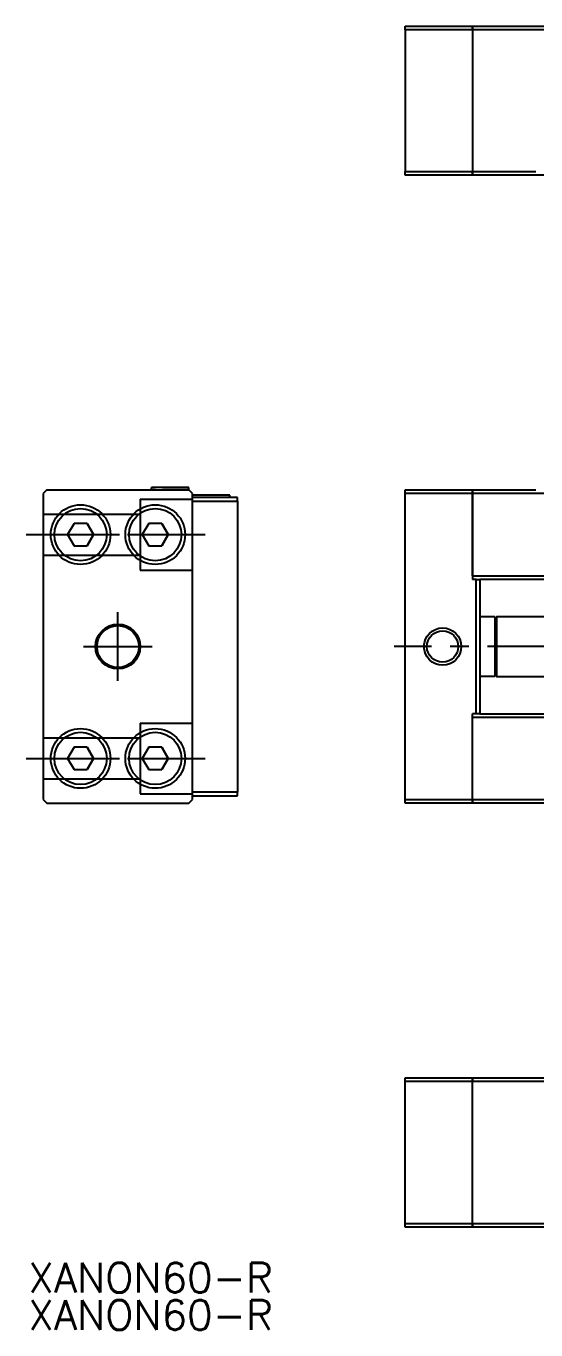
# Model space of a CAD drawing. Extents: x 15 to 442, y 13 to 190.
# Drawn here: x 14.7 to 83, y 13.2 to 188 of the extents above; entities that cross this region are included whole.
import ezdxf

# ---------------------------------------------------------------- set-up
doc = ezdxf.new("R2010")
doc.units = 0
doc.header["$LTSCALE"] = 10
doc.linetypes.add('CENTER', pattern=[2, 1.25, -0.25, 0.25, -0.25])
doc.linetypes.add('DASHED', pattern=[3.5, 2, -1.5])
doc.layers.get('0').update_dxf_attribs({"linetype": 'CONTINUOUS'})
doc.layers.add('CENTER', color=1, linetype='CENTER')
doc.styles.get("Standard").update_dxf_attribs({"font": 'txt.shx', "bigfont": '@extfont2.shx'})

msp = doc.modelspace()

# ---------------------------------------------------------------- linework, layer by layer
at = {"color": 7, "linetype": 'CONTINUOUS'}
for p, q in [((65.497011, 188), (74.497011, 188)), ((65.497011, 187.5), (65.497011, 188)), ((74.497011, 187.5), (65.497011, 187.5)), ((65.497011, 187.5), (65.497011, 168.5)), ((74.497011, 188), (74.497011, 187.5)), ((74.497011, 187.5), (74.497011, 188)), ((74.497011, 188), (181.497011, 188)), ((74.497011, 187.5), (74.497011, 185)), ((181.497011, 187.5), (74.497011, 187.5)), ((74.497011, 187.5), (74.497011, 168.5)), ((74.497011, 185), (74.497011, 181)), ((74.497011, 181), (74.497011, 175)), ((74.497011, 175), (74.497011, 171)), ((74.497011, 171), (74.497011, 168.5)), ((65.497011, 168.5), (74.497011, 168.5)), ((65.497011, 168), (65.497011, 168.5)), ((74.497011, 168), (65.497011, 168)), ((74.497011, 168.5), (74.497011, 168)), ((74.497011, 168), (74.497011, 168.5)), ((74.497011, 168.5), (82.987011, 168.5)), ((181.497011, 168), (74.497011, 168)), ((31.5, 126.125), (31.971875, 126.125)), ((36.5, 126.125), (31.5, 126.125)), ((31.5, 125.825), (31.5, 126.125)), ((32.022737, 126.125), (31.894792, 126.125)), ((31.894792, 126.125), (31.971819, 126.125)), ((32.0228, 126.125), (31.9, 126.125)), ((31.971817, 126.125), (31.9, 126.125)), ((31.9, 126.125), (32.022681, 126.125)), ((32.115234, 126.125), (31.9, 126.125)), ((31.9, 126.125), (32.019275, 126.125)), ((32.019312, 126.125), (31.9, 126.125)), ((31.9, 126.125), (32.019852, 126.125)), ((31.9, 126.125), (31.990262, 126.125)), ((31.9, 126.125), (31.989758, 126.125)), ((32.019312, 126.125), (31.9, 126.125)), ((31.9, 126.125), (31.989145, 126.125)), ((32.018048, 126.125), (31.9, 126.125)), ((31.903409, 126.125), (32.019023, 126.125)), ((32.019001, 126.125), (31.903409, 126.125)), ((31.903409, 126.125), (32.019023, 126.125)), ((32.019001, 126.125), (31.903409, 126.125)), ((31.903409, 126.125), (32.019023, 126.125)), ((32.019001, 126.125), (31.903409, 126.125)), ((31.903409, 126.125), (32.019023, 126.125)), ((32.019001, 126.125), (31.903409, 126.125)), ((31.903409, 126.125), (31.989467, 126.125)), ((32.017569, 126.125), (31.903409, 126.125)), ((31.903409, 126.125), (31.989467, 126.125)), ((32.017569, 126.125), (31.903409, 126.125)), ((31.903409, 126.125), (31.989467, 126.125)), ((32.019001, 126.125), (31.903409, 126.125)), ((31.906818, 126.125), (32.036329, 126.125)), ((33.1, 126.125), (31.906818, 126.125)), ((31.906818, 126.125), (32.01899, 126.125)), ((32.019039, 126.125), (31.906818, 126.125)), ((31.906818, 126.125), (32.01899, 126.125)), ((32.019039, 126.125), (31.906818, 126.125)), ((31.906818, 126.125), (31.986152, 126.125)), ((32.001154, 126.125), (31.906818, 126.125)), ((31.906818, 126.125), (31.986152, 126.125)), ((32.019131, 126.125), (31.906818, 126.125)), ((31.906818, 126.125), (31.986152, 126.125)), ((32.019039, 126.125), (31.906818, 126.125)), ((31.910227, 126.125), (32.022727, 126.125)), ((32.022727, 126.125), (31.910227, 126.125)), ((31.910227, 126.125), (32.022727, 126.125)), ((32.022727, 126.125), (31.910227, 126.125)), ((31.910227, 126.125), (31.971875, 126.125)), ((31.971875, 126.125), (31.910227, 126.125)), ((31.910227, 126.125), (31.971875, 126.125)), ((31.971875, 126.125), (31.910227, 126.125)), ((31.917045, 126.125), (32.022727, 126.125)), ((32.022727, 126.125), (31.917045, 126.125)), ((31.917045, 126.125), (31.971875, 126.125)), ((31.971875, 126.125), (31.917045, 126.125)), ((32.967072, 126.125), (32.974412, 126.125)), ((33.089773, 126.125), (32.969818, 126.125)), ((33.093181, 126.125), (32.970382, 126.125)), ((33.1, 126.125), (32.970401, 126.125)), ((33.1, 126.125), (32.970401, 126.125)), ((33.1, 126.125), (32.970401, 126.125)), ((33.1, 126.125), (32.970401, 126.125)), ((33.093182, 126.125), (32.970407, 126.125)), ((33.096591, 126.125), (32.970407, 126.125)), ((32.97396, 126.125), (32.970407, 126.125)), ((32.97396, 126.125), (32.970407, 126.125)), ((33.096591, 126.125), (32.970407, 126.125)), ((32.970443, 126.125), (33.096591, 126.125)), ((33.079545, 126.125), (32.970455, 126.125)), ((32.970455, 126.125), (33.079545, 126.125)), ((33.089773, 126.125), (32.970455, 126.125)), ((32.970455, 126.125), (33.089773, 126.125)), ((33.096591, 126.125), (32.970455, 126.125)), ((33.105208, 126.125), (32.970473, 126.125)), ((32.970473, 126.125), (33.096591, 126.125)), ((32.970473, 126.125), (33.096591, 126.125)), ((32.970473, 126.125), (33.096591, 126.125)), ((32.970473, 126.125), (33.096591, 126.125)), ((32.970483, 126.125), (33.1, 126.125)), ((32.970483, 126.125), (33.1, 126.125)), ((32.970483, 126.125), (33.1, 126.125)), ((32.970485, 126.125), (33.093181, 126.125)), ((32.970488, 126.125), (33.093182, 126.125)), ((33.096591, 126.125), (32.97396, 126.125)), ((33.096591, 126.125), (32.97396, 126.125)), ((33.089773, 126.125), (32.974159, 126.125)), ((32.974412, 126.125), (33.089773, 126.125)), ((33.093182, 126.125), (32.991206, 126.125)), ((33.096591, 126.125), (33.000825, 126.125)), ((33.096591, 126.125), (33.000825, 126.125)), ((33.096591, 126.125), (33.000825, 126.125)), ((33.093181, 126.125), (33.001413, 126.125)), ((33.1, 126.125), (33.002686, 126.125)), ((33.028113, 126.125), (33.096591, 126.125)), ((33.028125, 126.125), (36.5, 126.125)), ((33.096591, 126.125), (33.028125, 126.125)), ((33.089773, 126.125), (33.028125, 126.125)), ((33.028125, 126.125), (33.089773, 126.125)), ((33.079545, 126.125), (33.028125, 126.125)), ((33.028125, 126.125), (33.079545, 126.125)), ((33.028143, 126.125), (33.1, 126.125)), ((33.028143, 126.125), (33.1, 126.125)), ((33.028143, 126.125), (33.1, 126.125)), ((33.02817, 126.125), (33.093182, 126.125)), ((33.028176, 126.125), (33.105208, 126.125)), ((33.028186, 126.125), (33.093181, 126.125)), ((33.028204, 126.125), (33.089773, 126.125)), ((33.028209, 126.125), (33.096591, 126.125)), ((33.028209, 126.125), (33.096591, 126.125)), ((33.028209, 126.125), (33.096591, 126.125)), ((33.5, 126.125), (34.5, 126.125)), ((33.5, 126.125), (34.5, 126.125)), ((33.5, 126.125), (34.5, 126.125)), ((33.5, 126.125), (34.5, 126.125)), ((33.5, 126.125), (34.5, 126.125)), ((33.5, 126.125), (34.5, 126.125)), ((33.5, 126.125), (34.5, 126.125)), ((33.5, 126.125), (34, 126.125)), ((33.5, 126.125), (34, 126.125)), ((33.5, 126.125), (34, 126.125)), ((33.5, 126.125), (34, 126.125)), ((33.5, 126.125), (34, 126.125)), ((33.5, 126.125), (34, 126.125)), ((33.5, 126.125), (34, 126.125)), ((34, 126.125), (34.5, 126.125)), ((34, 126.125), (34.5, 126.125)), ((34, 126.125), (34.5, 126.125)), ((34, 126.125), (34.5, 126.125)), ((34, 126.125), (34.5, 126.125)), ((34, 126.125), (34.5, 126.125)), ((34, 126.125), (34.5, 126.125)), ((34, 126.125), (34.5, 126.125)), ((34, 126.125), (34.5, 126.125)), ((34, 126.125), (34.5, 126.125)), ((34, 126.125), (34.5, 126.125)), ((34, 126.125), (34.5, 126.125)), ((34, 126.125), (34.5, 126.125)), ((34, 126.125), (36.5, 126.125)), ((34.5, 126.125), (36.5, 126.125)), ((34.5, 126.125), (36.5, 126.125)), ((34.5, 126.125), (36.5, 126.125)), ((34.5, 126.125), (36.5, 126.125)), ((34.5, 126.125), (36.5, 126.125)), ((34.5, 126.125), (36.5, 126.125)), ((34.5, 126.125), (36.5, 126.125)), ((34.5, 126.125), (36.5, 126.125)), ((34.5, 126.125), (36.5, 126.125)), ((34.5, 126.125), (36.5, 126.125)), ((34.5, 126.125), (36.5, 126.125)), ((34.5, 126.125), (36.5, 126.125)), ((34.5, 126.125), (36.5, 126.125)), ((34.5, 126.125), (36.5, 126.125)), ((34.5, 126.125), (36.5, 126.125)), ((34.5, 126.125), (36.5, 126.125)), ((34.5, 126.125), (36.5, 126.125)), ((34.5, 126.125), (36.5, 126.125)), ((34.5, 126.125), (36.5, 126.125)), ((34.5, 126.125), (36.5, 126.125)), ((34.5, 126.125), (36.5, 126.125)), ((34.5, 126.125), (36.5, 126.125)), ((34.5, 126.125), (36.5, 126.125)), ((34.5, 126.125), (36.5, 126.125)), ((34.5, 126.125), (36.5, 126.125)), ((34.5, 126.125), (36.5, 126.125)), ((34.5, 126.125), (36.5, 126.125)), ((34.5, 126.125), (36.5, 126.125)), ((34.5, 126.125), (36.5, 126.125)), ((34.5, 126.125), (36.5, 126.125)), ((34.5, 126.125), (36.5, 126.125)), ((34.5, 126.125), (36.5, 126.125)), ((34.5, 126.125), (36.5, 126.125)), ((34.5, 126.125), (36.5, 126.125)), ((34.5, 126.125), (36.5, 126.125)), ((34.5, 126.125), (36.5, 126.125)), ((34.5, 126.125), (36.5, 126.125)), ((34.5, 126.125), (36.5, 126.125)), ((34.5, 126.125), (36.5, 126.125)), ((34.5, 126.125), (36.5, 126.125)), ((34.5, 126.125), (36.5, 126.125)), ((34.5, 126.125), (36.5, 126.125)), ((34.5, 126.125), (36.5, 126.125)), ((34.5, 126.125), (36.5, 126.125)), ((34.5, 126.125), (36.5, 126.125)), ((34.5, 126.125), (36.5, 126.125)), ((34.5, 126.125), (36.5, 126.125)), ((34.5, 126.125), (36.5, 126.125)), ((34.5, 126.125), (36.5, 126.125)), ((34.5, 126.125), (36.5, 126.125)), ((34.5, 126.125), (36.5, 126.125)), ((34.5, 126.125), (36.5, 126.125)), ((34.5, 126.125), (36.5, 126.125)), ((34.5, 126.125), (36.5, 126.125)), ((34.5, 126.125), (36.5, 126.125)), ((34.5, 126.125), (36.5, 126.125)), ((34.5, 126.125), (36.5, 126.125)), ((34.5, 126.125), (36.5, 126.125)), ((34.5, 126.125), (36.5, 126.125)), ((34.5, 126.125), (36.5, 126.125)), ((34.5, 126.125), (36.5, 126.125)), ((34.5, 126.125), (36.5, 126.125)), ((34.5, 126.125), (36.5, 126.125)), ((34.5, 126.125), (36.5, 126.125)), ((34.5, 126.125), (36.5, 126.125)), ((34.5, 126.125), (36.5, 126.125)), ((34.5, 126.125), (36.5, 126.125)), ((34.5, 126.125), (36.5, 126.125)), ((34.5, 126.125), (36.5, 126.125)), ((34.5, 126.125), (36.5, 126.125)), ((34.5, 126.125), (36.5, 126.125)), ((34.5, 126.125), (36.5, 126.125)), ((34.5, 126.125), (36.5, 126.125)), ((34.5, 126.125), (36.5, 126.125)), ((34.5, 126.125), (36.5, 126.125)), ((34.5, 126.125), (36.5, 126.125)), ((34.5, 126.125), (36.5, 126.125)), ((34.5, 126.125), (36.5, 126.125)), ((34.5, 126.125), (36.5, 126.125)), ((34.5, 126.125), (36.5, 126.125)), ((34.5, 126.125), (36.5, 126.125)), ((34.5, 126.125), (36.5, 126.125)), ((34.5, 126.125), (36.5, 126.125)), ((34.5, 126.125), (36.5, 126.125)), ((34.5, 126.125), (36.5, 126.125)), ((34.5, 126.125), (36.5, 126.125)), ((34.5, 126.125), (36.5, 126.125)), ((34.5, 126.125), (36.5, 126.125)), ((34.5, 126.125), (36.5, 126.125)), ((34.5, 126.125), (36.5, 126.125)), ((34.5, 126.125), (36.5, 126.125)), ((34.5, 126.125), (36.5, 126.125)), ((34.5, 126.125), (36.5, 126.125)), ((34.5, 126.125), (36.5, 126.125)), ((34.5, 126.125), (36.5, 126.125)), ((34.5, 126.125), (36.5, 126.125)), ((34.5, 126.125), (36.5, 126.125)), ((34.5, 126.125), (36.5, 126.125)), ((34.5, 126.125), (36.5, 126.125)), ((34.5, 126.125), (36.5, 126.125)), ((34.5, 126.125), (36.5, 126.125)), ((34.5, 126.125), (36.5, 126.125)), ((34.5, 126.125), (36.5, 126.125)), ((34.5, 126.125), (36.5, 126.125)), ((34.5, 126.125), (36.5, 126.125)), ((34.5, 126.125), (36.5, 126.125)), ((34.5, 126.125), (36.5, 126.125)), ((34.5, 126.125), (36.5, 126.125)), ((34.5, 126.125), (36.5, 126.125)), ((34.5, 126.125), (36.5, 126.125)), ((34.5, 126.125), (36.5, 126.125)), ((34.5, 126.125), (36.5, 126.125)), ((34.5, 126.125), (36.5, 126.125)), ((34.5, 126.125), (36.5, 126.125)), ((34.5, 126.125), (36.5, 126.125)), ((34.5, 126.125), (36.5, 126.125)), ((34.5, 126.125), (36.5, 126.125)), ((34.5, 126.125), (36.5, 126.125)), ((34.5, 126.125), (36.5, 126.125)), ((34.5, 126.125), (36.5, 126.125)), ((34.5, 126.125), (36.5, 126.125)), ((34.5, 126.125), (36.5, 126.125)), ((34.5, 126.125), (36.5, 126.125)), ((34.5, 126.125), (36.5, 126.125)), ((34.5, 126.125), (36.5, 126.125)), ((34.5, 126.125), (36.5, 126.125)), ((34.5, 126.125), (36.5, 126.125)), ((34.5, 126.125), (36.5, 126.125)), ((34.5, 126.125), (36.5, 126.125)), ((34.5, 126.125), (36.5, 126.125)), ((36.5, 125.825), (36.5, 126.125)), ((17.5, 125.825), (17, 125.325)), ((17, 125.325), (17, 84.325)), ((17.5, 125.825), (36.5, 125.825)), ((37, 125.325), (36.5, 125.825)), ((37, 84.325), (37, 125.325)), ((42, 125.125), (37, 125.125)), ((43, 124.825), (37, 124.825)), ((37, 124.325), (43, 124.325)), ((42, 124.825), (42, 125.125)), ((43, 124.325), (43, 124.825)), ((43, 124.325), (43, 85.325)), ((65.497011, 125.825), (74.497011, 125.825)), ((65.497011, 125.325), (65.497011, 125.825)), ((74.497011, 125.325), (65.497011, 125.325)), ((65.497011, 84.325), (65.497011, 125.325)), ((74.497011, 125.825), (74.497011, 125.325)), ((74.497011, 125.325), (74.497011, 125.825)), ((74.497011, 125.825), (82.997011, 125.825)), ((74.497011, 125.325), (74.497011, 121.825)), ((74.497011, 119.827837), (74.497011, 125.325)), ((181.497011, 125.325), (74.497011, 125.325)), ((21.133975, 121.325), (20.267949, 119.825)), ((22.866025, 121.325), (21.133975, 121.325)), ((23.732051, 119.825), (22.866025, 121.325)), ((22.866025, 121.325), (23.732051, 119.825)), ((31.133975, 121.325), (30.267949, 119.825)), ((32.866025, 121.325), (31.133975, 121.325)), ((33.732051, 119.825), (32.866025, 121.325)), ((32.866025, 121.325), (33.732051, 119.825)), ((74.497011, 121.825), (74.497011, 119.827837)), ((20.267949, 119.825), (21.133975, 118.325)), ((22.866025, 118.325), (23.732051, 119.825)), ((23.732051, 119.825), (22.866025, 118.325)), ((30.267949, 119.825), (31.133975, 118.325)), ((32.866025, 118.325), (33.732051, 119.825)), ((33.732051, 119.825), (32.866025, 118.325)), ((74.497011, 119.827837), (74.497011, 117.825)), ((74.497011, 114.325), (74.497011, 119.827837)), ((21.133975, 118.325), (22.866025, 118.325)), ((31.133975, 118.325), (32.866025, 118.325)), ((74.497011, 117.825), (74.497011, 113.825)), ((74.497011, 114.325), (107.997011, 114.325)), ((74.997011, 113.825), (74.497011, 113.825)), ((74.997011, 95.825), (74.997011, 113.825)), ((74.997011, 113.825), (75.497011, 113.825)), ((75.497011, 113.825), (75.497011, 108.825)), ((107.997011, 113.825), (75.497011, 113.825)), ((77.497011, 108.825), (75.497011, 108.825)), ((75.497011, 108.825), (75.497011, 100.825)), ((77.497011, 108.825), (77.497011, 100.825)), ((77.497011, 108.825), (77.497011, 108.625)), ((77.697011, 108.825), (77.497011, 108.625)), ((77.697011, 108.825), (77.697011, 100.825)), ((107.997011, 108.825), (77.697011, 108.825)), ((77.497011, 100.825), (75.497011, 100.825)), ((75.497011, 100.825), (75.497011, 95.825)), ((77.497011, 101.025), (77.497011, 100.825)), ((77.497011, 101.025), (77.697011, 100.825)), ((77.697011, 100.825), (107.997011, 100.825)), ((74.997011, 95.825), (74.497011, 95.825)), ((74.497011, 91.825), (74.497011, 95.825)), ((107.997011, 95.325), (74.497011, 95.325)), ((74.497011, 89.827922), (74.497011, 95.325)), ((75.497011, 95.825), (74.997011, 95.825)), ((75.497011, 95.825), (107.997011, 95.825)), ((21.133975, 91.325), (20.267949, 89.825)), ((22.866025, 91.325), (21.133975, 91.325)), ((23.732051, 89.825), (22.866025, 91.325)), ((22.866025, 91.325), (23.732051, 89.825)), ((31.133975, 91.325), (30.267949, 89.825)), ((32.866025, 91.325), (31.133975, 91.325)), ((33.732051, 89.825), (32.866025, 91.325)), ((32.866025, 91.325), (33.732051, 89.825)), ((74.497011, 89.827922), (74.497011, 91.825)), ((20.267949, 89.825), (21.133975, 88.325)), ((22.866025, 88.325), (23.732051, 89.825)), ((23.732051, 89.825), (22.866025, 88.325)), ((30.267949, 89.825), (31.133975, 88.325)), ((32.866025, 88.325), (33.732051, 89.825)), ((33.732051, 89.825), (32.866025, 88.325)), ((74.497011, 87.825), (74.497011, 89.827922)), ((74.497011, 84.325), (74.497011, 89.827922)), ((21.133975, 88.325), (22.866025, 88.325)), ((31.133975, 88.325), (32.866025, 88.325)), ((74.497011, 84.325), (74.497011, 87.825)), ((17, 84.325), (17.5, 83.825)), ((36.5, 83.825), (37, 84.325)), ((43, 85.325), (37, 85.325)), ((37, 84.825), (43, 84.825)), ((43, 84.825), (43, 85.325)), ((65.497011, 84.325), (74.497011, 84.325)), ((65.497011, 83.825), (65.497011, 84.325)), ((74.497011, 84.325), (74.497011, 83.825)), ((74.497011, 84.325), (181.497011, 84.325)), ((74.497011, 83.825), (74.497011, 84.325)), ((17.5, 83.825), (36.5, 83.825)), ((74.497011, 83.825), (65.497011, 83.825)), ((181.497011, 83.825), (74.497011, 83.825)), ((65.497011, 46.5), (65.497011, 47)), ((65.497011, 47), (74.497011, 47)), ((65.497011, 27.5), (65.497011, 46.5)), ((74.497011, 46.5), (65.497011, 46.5)), ((74.497011, 47), (74.497011, 46.5)), ((74.497011, 46.5), (74.497011, 47)), ((74.497011, 47), (181.497011, 47)), ((74.497011, 44), (74.497011, 46.5)), ((74.497011, 27.5), (74.497011, 46.5)), ((181.497011, 46.5), (74.497011, 46.5)), ((74.497011, 40.000005), (74.497011, 44)), ((74.497011, 34), (74.497011, 40.000005)), ((74.497011, 30), (74.497011, 34)), ((74.497011, 27.5), (74.497011, 30)), ((65.497011, 27.5), (74.497011, 27.5)), ((65.497011, 27), (65.497011, 27.5)), ((74.497011, 27), (65.497011, 27)), ((74.497011, 27.5), (74.497011, 27)), ((74.497011, 27.5), (181.497011, 27.5)), ((74.497011, 27), (74.497011, 27.5)), ((181.497011, 27), (74.497011, 27))]:
    msp.add_line(p, q, dxfattribs=at)
at = {"color": 3, "linetype": 'DASHED'}
for p, q in [((30, 124.575), (37, 124.575)), ((30, 124.575), (30, 115.075)), ((17, 122.575), (30, 122.575)), ((17, 117.075), (30, 117.075)), ((30, 115.075), (37, 115.075)), ((30, 94.575), (37, 94.575)), ((30, 94.575), (30, 85.075)), ((17, 92.575), (30, 92.575)), ((17, 87.075), (30, 87.075)), ((30, 85.075), (37, 85.075))]:
    msp.add_line(p, q, dxfattribs=at)
at = {"color": 7, "linetype": 'CONTINUOUS'}
for centre, radius in [((22, 119.825), 4), ((22, 119.825), 3.5), ((32, 119.825), 4), ((32, 119.825), 3.5), ((27, 104.825), 3), ((27, 104.825), 2.8), ((70.497011, 104.825), 2.1), ((22, 89.825), 4), ((22, 89.825), 3.5), ((32, 89.825), 4), ((32, 89.825), 3.5)]:
    msp.add_circle(centre, radius, dxfattribs=at)
at = {"color": 3, "linetype": 'CONTINUOUS'}
msp.add_circle((70.497011, 104.825), 2.5, dxfattribs=at)
at = {"layer": 'CENTER', "color": 1, "linetype": 'CENTER'}
for p, q in [((14.7, 119.825), (32.3, 119.825)), ((28.3, 119.825), (38.7, 119.825)), ((27, 100.225), (27, 109.425)), ((22.4, 104.825), (31.6, 104.825)), ((208.997011, 104.825), (63.997011, 104.825)), ((14.7, 89.825), (32.3, 89.825)), ((28.3, 89.825), (38.7, 89.825))]:
    msp.add_line(p, q, dxfattribs=at)

# ---------------------------------------------------------------- texts
at = {"color": 7, "linetype": 'CONTINUOUS'}
for p in [(15.017969, 18.216667), (15.017969, 13.216667)]:
    msp.add_text('XANON60-R', height=4, dxfattribs=at).set_placement(p)

doc.saveas('drawing.dxf')
